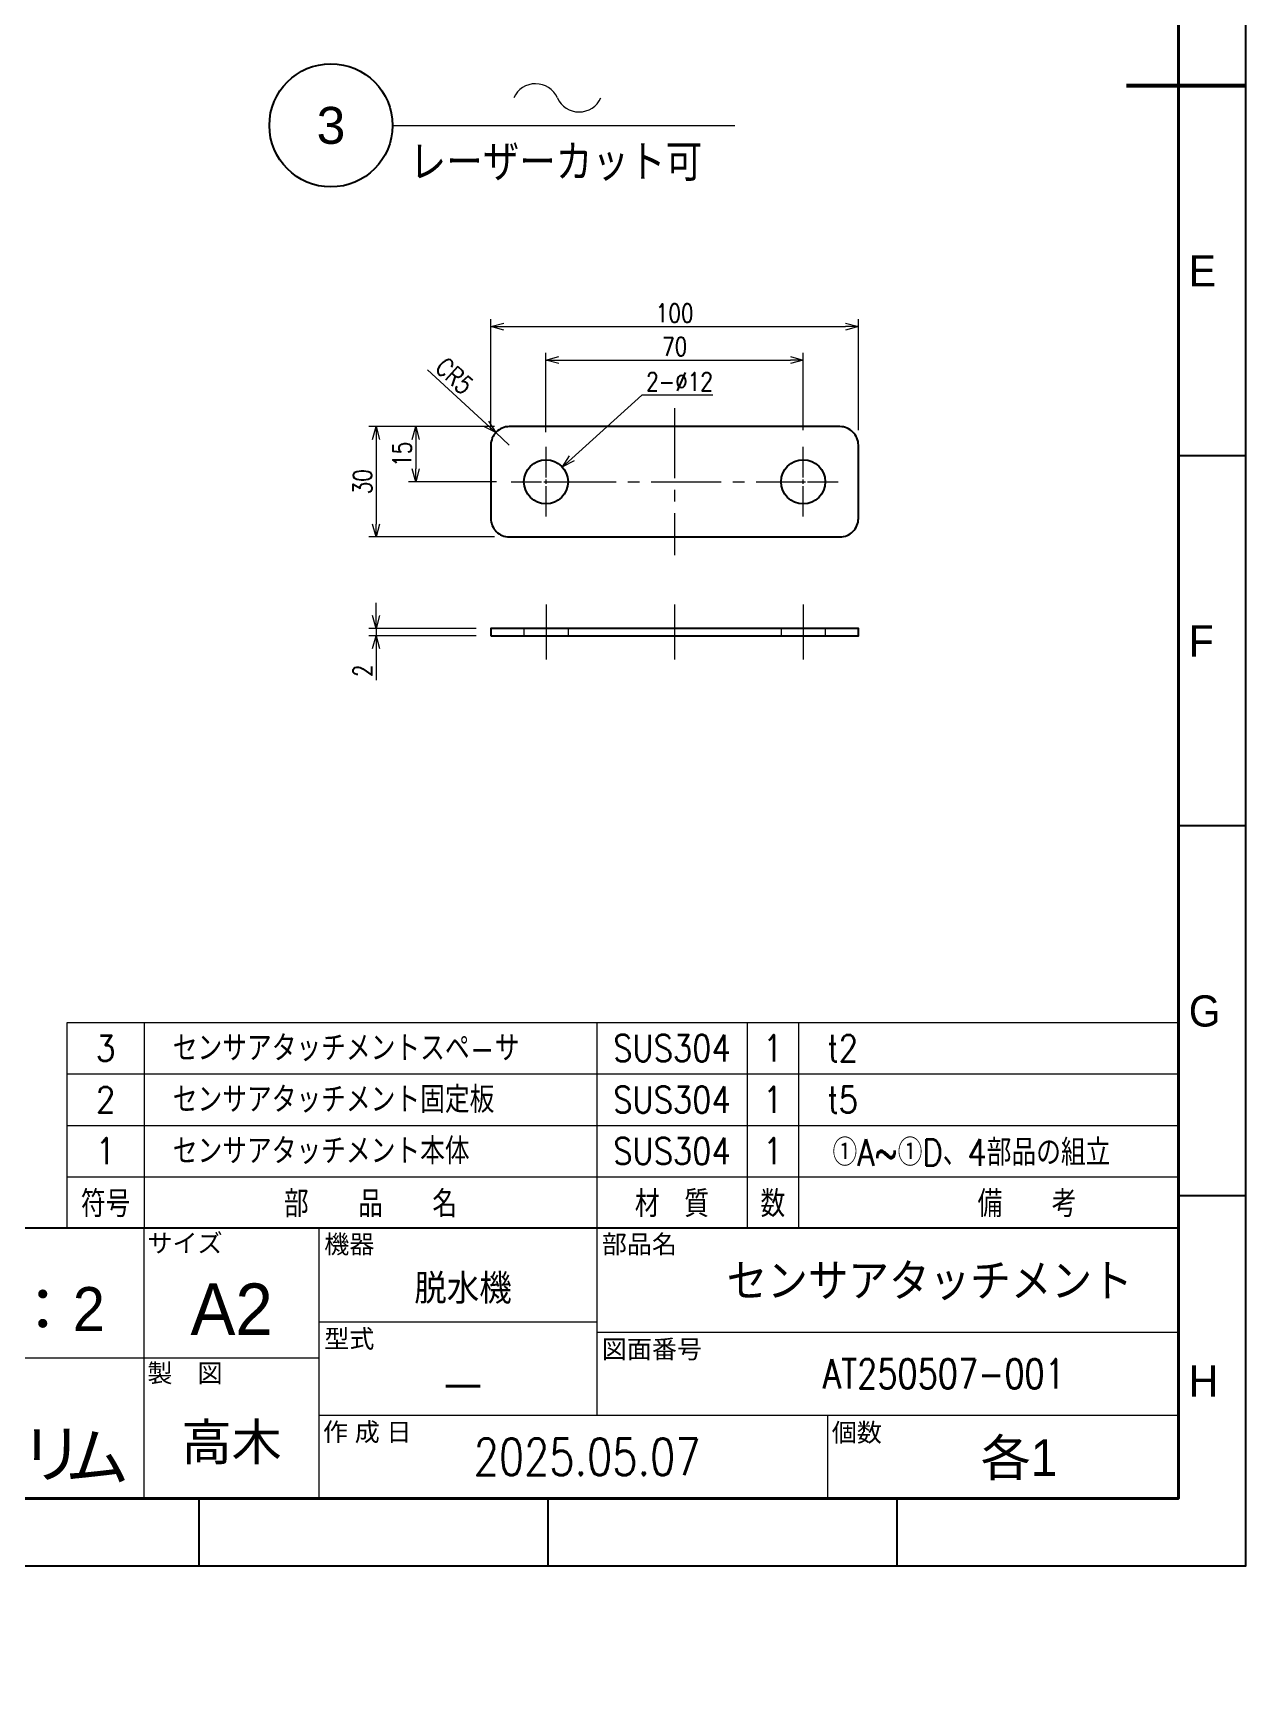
# Model space of a CAD drawing. Header units: millimetres. Extents: x 0 to 3072, y 0 to 1489.
# Drawn here: x 842.6 to 1172.6, y 0 to 449.6 of the extents above; entities that cross this region are included whole.
import ezdxf
from ezdxf import colors
from ezdxf.entities.mleader import LeaderData, LeaderLine
from ezdxf.enums import TextEntityAlignment as Align
from ezdxf.math import Vec2, Vec3

# ---------------------------------------------------------------- set-up
doc = ezdxf.new("R2010")
doc.units = ezdxf.units.MM
doc.linetypes.add('CENTER2', pattern=[28.575, 19.05, -3.175, 3.175, -3.175])
doc.linetypes.add('HIDDEN2', pattern=[4.7625, 3.175, -1.5875])
for name, color, linetype, lineweight in [('01_外形線', 7, 'Continuous', 25), ('02_細線', 5, 'Continuous', 13), ('03_かくれ線', 6, 'HIDDEN2', 13), ('04_中心線', 1, 'CENTER2', 9), ('06_文字', 7, 'Continuous', 13), ('07_寸法線', 3, 'Continuous', 9), ('99_図枠', 7, 'Continuous', 40)]:
    doc.layers.add(name, color=color, linetype=linetype, lineweight=lineweight)
doc.styles.add('KSS_TXT', font='txt.shx', dxfattribs={"bigfont": 'extfont2.shx'})
doc.styles.add('MS_G', font='MS Gothic.ttf')
doc.styles.get("Standard").update_dxf_attribs({"font": 'arial.ttf'})
doc.styles.add('寸法用', font='simplex.shx', dxfattribs={"width": 0.8, "bigfont": '@extfont2.shx'})
doc.styles.add('表題用', font='MS PGothic.ttf')
doc.dimstyles.new('機械製図用', dxfattribs={"dimtxt": 3.5, "dimasz": 3.5, "dimexe": 2, "dimexo": 0, "dimgap": 1.2, "dimtad": 1, "dimdsep": 46, "dimtxsty": '寸法用', "dimblk": 'OPEN30', "dimcen": 0, "dimclrd": 256, "dimclre": 256, "dimclrt": 7, "dimazin": 2, "dimtm": 1e-09, "dimtfac": 0.75, "dimtmove": 0, "dimatfit": 3, "dimldrblk": 'OPEN30', "dimfxl": 1, "dimlwd": -1, "dimlwe": -1, "dimarcsym": 0})
doc.dimstyles.new('機械製図用$3', dxfattribs={"dimtxt": 3.5, "dimasz": 3.5, "dimexe": 2, "dimexo": 0, "dimgap": 1.2, "dimtad": 1, "dimtih": 1, "dimtoh": 1, "dimdsep": 46, "dimtxsty": '寸法用', "dimblk": 'OPEN30', "dimcen": 0, "dimsd1": 1, "dimclrd": 256, "dimclre": 256, "dimclrt": 7, "dimazin": 2, "dimtm": 1e-09, "dimtfac": 0.75, "dimtofl": 0, "dimtmove": 0, "dimatfit": 3, "dimldrblk": 'OPEN30', "dimfxl": 1, "dimlwd": -1, "dimlwe": -1, "dimarcsym": 0})

# ---------------------------------------------------------------- blocks, each defined once
blk = doc.blocks.new('*U33')
at = {"layer": '04_中心線', "color": 0, "linetype": 'CENTER2', "transparency": 16777216}
for p, q in [((0, 1.2), (0, 9.5)), ((-9.5, 0), (-1.2, 0)), ((1.2, 0), (9.5, 0)), ((0, -9.5), (0, -1.2))]:
    blk.add_line(p, q, dxfattribs=at)
at = {"layer": '04_中心線', "color": 0, "linetype": 'Continuous', "transparency": 16777216}
for p, q in [((-0.6, 0), (0.6, 0)), ((0, -0.6), (0, 0.6))]:
    blk.add_line(p, q, dxfattribs=at)
blk = doc.blocks.new('*U34')
at = {"layer": '04_中心線', "color": 0, "linetype": 'CENTER2', "transparency": 16777216}
for p, q in [((0, 1.2), (0, 9.5)), ((-9.5, 0), (-1.2, 0)), ((1.2, 0), (9.5, 0)), ((0, -9.5), (0, -1.2))]:
    blk.add_line(p, q, dxfattribs=at)
at = {"layer": '04_中心線', "color": 0, "linetype": 'Continuous', "transparency": 16777216}
for p, q in [((-0.6, 0), (0.6, 0)), ((0, -0.6), (0, 0.6))]:
    blk.add_line(p, q, dxfattribs=at)
blk = doc.blocks.new('_Open30')
at = {"color": 0, "linetype": 'ByBlock', "lineweight": -2}
for p, q in [((-1, 0.27), (0, 0)), ((0, 0), (-1, -0.27)), ((0, 0), (-1, 0))]:
    blk.add_line(p, q, dxfattribs=at)
blk = doc.blocks.new('*D35')
at = {"layer": '07_寸法線', "transparency": 16777216}
for p, q in [((935.92, 291.03), (935.92, 294.53)), ((963.15, 287.53), (933.92, 287.53)), ((963.15, 285.53), (933.92, 285.53)), ((935.92, 287.53), (935.92, 285.53)), ((935.92, 282.03), (935.92, 273.47))]:
    blk.add_line(p, q, dxfattribs=at)
at = {"layer": 'Defpoints', "color": 0, "transparency": 16777216}
for p in [(935.92, 285.53), (967.15, 287.53), (967.15, 285.53)]:
    blk.add_point(p, dxfattribs=at)
at = {"layer": '07_寸法線', "transparency": 16777216, "xscale": 3.5, "yscale": 3.5, "zscale": 3.5}
for p, rotation in [((935.92, 287.53), 270), ((935.92, 285.53), 90)]:
    blk.add_blockref('_Open30', p, dxfattribs=dict(at, rotation=rotation))
at = {"layer": '07_寸法線', "color": 7, "transparency": 16777216, "insert": (932.22, 276), "char_height": 5, "attachment_point": 5, "rotation": 90, "style": '寸法用'}
blk.add_mtext('2', dxfattribs=at)
blk = doc.blocks.new('*D38')
at = {"layer": '07_寸法線', "transparency": 16777216}
for p, q in [((967.15, 341.44), (967.15, 371.66)), ((970.65, 369.66), (1063.65, 369.66)), ((1067.15, 341.44), (1067.15, 371.66))]:
    blk.add_line(p, q, dxfattribs=at)
at = {"layer": 'Defpoints', "color": 0, "transparency": 16777216}
for p in [(1067.15, 369.66), (967.15, 337.44), (1067.15, 337.44)]:
    blk.add_point(p, dxfattribs=at)
at = {"layer": '07_寸法線', "transparency": 16777216, "xscale": 3.5, "yscale": 3.5, "zscale": 3.5, "rotation": 180}
blk.add_blockref('_Open30', (967.15, 369.66), dxfattribs=at)
at = {"layer": '07_寸法線', "transparency": 16777216, "xscale": 3.5, "yscale": 3.5, "zscale": 3.5}
blk.add_blockref('_Open30', (1067.15, 369.66), dxfattribs=at)
at = {"layer": '07_寸法線', "color": 7, "transparency": 16777216, "insert": (1017.15, 373.36), "char_height": 5, "attachment_point": 5, "style": '寸法用'}
blk.add_mtext('100', dxfattribs=at)
blk = doc.blocks.new('*D39')
at = {"layer": '07_寸法線', "transparency": 16777216}
for p, q in [((968.15, 342.44), (933.92, 342.44)), ((935.92, 338.94), (935.92, 315.94)), ((968.15, 312.44), (933.92, 312.44))]:
    blk.add_line(p, q, dxfattribs=at)
at = {"layer": 'Defpoints', "color": 0, "transparency": 16777216}
for p in [(972.15, 342.44), (935.92, 312.44), (972.15, 312.44)]:
    blk.add_point(p, dxfattribs=at)
at = {"layer": '07_寸法線', "transparency": 16777216, "xscale": 3.5, "yscale": 3.5, "zscale": 3.5}
for p, rotation in [((935.92, 342.44), 90), ((935.92, 312.44), 270)]:
    blk.add_blockref('_Open30', p, dxfattribs=dict(at, rotation=rotation))
at = {"layer": '07_寸法線', "color": 7, "transparency": 16777216, "insert": (932.22, 327.44), "char_height": 5, "attachment_point": 5, "rotation": 90, "style": '寸法用'}
blk.add_mtext('30', dxfattribs=at)
blk = doc.blocks.new('*D40')
at = {"layer": '07_寸法線', "transparency": 16777216}
for p, q in [((982.15, 340.94), (982.15, 362.54)), ((985.65, 360.54), (1048.65, 360.54)), ((1052.15, 341.44), (1052.15, 362.54))]:
    blk.add_line(p, q, dxfattribs=at)
at = {"layer": 'Defpoints', "color": 0, "transparency": 16777216}
for p in [(1052.15, 360.54), (1052.15, 337.44), (982.15, 336.94)]:
    blk.add_point(p, dxfattribs=at)
at = {"layer": '07_寸法線', "transparency": 16777216, "xscale": 3.5, "yscale": 3.5, "zscale": 3.5, "rotation": 180}
blk.add_blockref('_Open30', (982.15, 360.54), dxfattribs=at)
at = {"layer": '07_寸法線', "transparency": 16777216, "xscale": 3.5, "yscale": 3.5, "zscale": 3.5}
blk.add_blockref('_Open30', (1052.15, 360.54), dxfattribs=at)
at = {"layer": '07_寸法線', "color": 7, "transparency": 16777216, "insert": (1017.15, 364.24), "char_height": 5, "attachment_point": 5, "style": '寸法用'}
blk.add_mtext('70', dxfattribs=at)
blk = doc.blocks.new('*D36')
at = {"layer": '07_寸法線', "transparency": 16777216}
for p, q in [((1008.25, 351.02), (989.2, 333.81)), ((1027.54, 351.02), (1008.25, 351.02))]:
    blk.add_line(p, q, dxfattribs=at)
at = {"layer": 'Defpoints', "color": 0, "transparency": 16777216}
for p in [(986.6, 331.46), (977.7, 323.42)]:
    blk.add_point(p, dxfattribs=at)
at = {"layer": '07_寸法線', "transparency": 16777216, "xscale": 3.5, "yscale": 3.5, "zscale": 3.5, "rotation": 222.0933231907383}
blk.add_blockref('_Open30', (986.6, 331.46), dxfattribs=at)
at = {"layer": '07_寸法線', "color": 7, "transparency": 16777216, "insert": (1018.49, 354.72), "char_height": 5, "attachment_point": 5, "style": '寸法用'}
blk.add_mtext('2-∅12', dxfattribs=at)
blk = doc.blocks.new('*D37')
at = {"layer": '07_寸法線', "transparency": 16777216}
for p, q in [((949.92, 357.94), (965.9, 343.2)), ((972.15, 337.44), (968.48, 340.83))]:
    blk.add_line(p, q, dxfattribs=at)
blk.add_arc((972.15, 337.44), 5, 90, 160.237, dxfattribs=at)
at = {"layer": 'Defpoints', "color": 0, "transparency": 16777216}
for p in [(968.48, 340.83), (972.15, 337.44)]:
    blk.add_point(p, dxfattribs=at)
at = {"layer": '07_寸法線', "transparency": 16777216, "xscale": 3.5, "yscale": 3.5, "zscale": 3.5, "rotation": 317.3186607693377}
blk.add_blockref('_Open30', (968.48, 340.83), dxfattribs=at)
at = {"layer": '07_寸法線', "color": 7, "transparency": 16777216, "insert": (957.23, 356.24), "char_height": 5, "attachment_point": 5, "rotation": 317.3187, "style": '寸法用'}
blk.add_mtext('CR5', dxfattribs=at)
blk = doc.blocks.new('*D42')
at = {"layer": '07_寸法線', "transparency": 16777216}
for p, q in [((968.15, 342.44), (944.7, 342.44)), ((946.7, 338.94), (946.7, 330.94)), ((968.65, 327.44), (944.7, 327.44))]:
    blk.add_line(p, q, dxfattribs=at)
at = {"layer": 'Defpoints', "color": 0, "transparency": 16777216}
for p in [(972.15, 342.44), (946.7, 327.44), (972.65, 327.44)]:
    blk.add_point(p, dxfattribs=at)
at = {"layer": '07_寸法線', "transparency": 16777216, "xscale": 3.5, "yscale": 3.5, "zscale": 3.5}
for p, rotation in [((946.7, 342.44), 90), ((946.7, 327.44), 270)]:
    blk.add_blockref('_Open30', p, dxfattribs=dict(at, rotation=rotation))
at = {"layer": '07_寸法線', "color": 7, "transparency": 16777216, "insert": (943, 334.94), "char_height": 5, "attachment_point": 5, "rotation": 90, "style": '寸法用'}
blk.add_mtext('15', dxfattribs=at)
blk = doc.blocks.new('AM_BALLOON1')
at = {"transparency": 16777216}
blk.add_circle((0, 0), 5, dxfattribs=at)
blk.add_attdef('B_NUMBER', text='', height=3, dxfattribs=at).set_placement((0, 0), align=Align.MIDDLE_CENTER)
blk = doc.blocks.new('_OPEN')
at = {"color": 0, "linetype": 'ByBlock'}
for p, q in [((-1, 0.17), (0, 0)), ((0, 0), (-1, -0.17)), ((0, 0), (-1, 0))]:
    blk.add_line(p, q, dxfattribs=at)
blk = doc.blocks.new('p1ba05')
for centre, start, end in [((-2.95, 0.29), 24.2276, 155.5758), ((0, 1.62), 204.2276, 335.5758)]:
    blk.add_arc(centre, 1.62, start, end)

msp = doc.modelspace()

# ---------------------------------------------------------------- linework, layer by layer
at = {"layer": '01_外形線'}
msp.add_lwpolyline([(972.151, 312.442), (1062.151, 312.442, 0.4142136), (1067.151, 317.442), (1067.151, 337.442, 0.4142136), (1062.151, 342.442), (972.151, 342.442, 0.4142136), (967.151, 337.442), (967.151, 317.442, 0.4142136)], format="xyb", close=True, dxfattribs=at)
msp.add_lwpolyline([(967.151, 285.532), (1067.151, 285.532), (1067.151, 287.532), (967.151, 287.532)], close=True, dxfattribs=at)
for centre in [(982.151, 327.442), (1052.151, 327.442)]:
    msp.add_circle(centre, 6, dxfattribs=at)
at = {"layer": '02_細線'}
for p, q in [((851.82, 124.293), (851.82, 180.288)), ((851.82, 180.288), (1154.232, 180.288)), ((872.818, 180.288), (872.818, 124.293)), ((995.986, 180.288), (995.986, 124.293)), ((1036.87, 180.288), (1036.87, 124.293)), ((1050.869, 180.288), (1050.869, 124.293)), ((851.82, 166.289), (1154.232, 166.289)), ((851.82, 152.291), (1154.232, 152.291)), ((851.82, 138.292), (1154.232, 138.292))]:
    msp.add_line(p, q, dxfattribs=at)
at = {"layer": '03_かくれ線'}
for p, q in [((976.151, 287.532), (976.151, 285.532)), ((988.151, 287.532), (988.151, 285.532)), ((1046.151, 287.532), (1046.151, 285.532)), ((1058.151, 287.532), (1058.151, 285.532))]:
    msp.add_line(p, q, dxfattribs=at)
at = {"layer": '04_中心線'}
for p, q in [((1017.151, 347.442), (1017.151, 307.442)), ((982.151, 327.442), (1052.151, 327.442)), ((982.151, 294.032), (982.151, 279.032)), ((1017.151, 294.032), (1017.151, 279.032)), ((1052.151, 294.032), (1052.151, 279.032))]:
    msp.add_line(p, q, dxfattribs=at)
at = {"layer": '07_寸法線'}
msp.add_line((940.402, 424.414), (1033.513, 424.414), dxfattribs=at)
at = {"layer": '99_図枠', "lineweight": 53}
msp.add_line((1172.618, 435.186), (1140.089, 435.186), dxfattribs=at)
at = {"layer": '99_図枠', "lineweight": 25}
for p, q in [((1172.618, 334.481), (1154.232, 334.481)), ((1172.618, 233.775), (1154.232, 233.775)), ((1172.618, 133.07), (1154.232, 133.07)), ((887.795, 32.365), (887.795, 50.751)), ((887.795, 32.447), (887.795, 50.751)), ((982.736, 32.447), (982.736, 50.751)), ((1077.677, 32.447), (1077.677, 50.751))]:
    msp.add_line(p, q, dxfattribs=at)
at = {"layer": '99_図枠', "lineweight": 13}
for p, q in [((872.789, 50.751), (872.789, 124.293)), ((920.446, 50.751), (920.446, 124.293)), ((995.97, 124.293), (995.97, 73.379)), ((920.446, 98.836), (995.97, 98.836)), ((995.97, 96.008), (1154.232, 96.008)), ((920.446, 88.936), (758.232, 88.936)), ((920.446, 73.379), (1154.232, 73.379)), ((1058.718, 73.379), (1058.718, 50.751))]:
    msp.add_line(p, q, dxfattribs=at)
at = {"layer": '99_図枠'}
msp.add_lwpolyline([(88.426, 50.751), (1154.232, 50.751), (1154.232, 819.621), (88.426, 819.621)], close=True, dxfattribs=at)
at = {"layer": '99_図枠', "lineweight": 25}
msp.add_lwpolyline([(758.232, 50.751), (1154.232, 50.751), (1154.232, 124.293), (758.232, 124.293)], close=True, dxfattribs=at)
at = {"layer": 'Defpoints'}
msp.add_lwpolyline([(33.326, 32.447), (1172.618, 32.447), (1172.618, 838.007), (33.326, 838.007)], close=True, dxfattribs=at)

# ---------------------------------------------------------------- block references
at = {"layer": '04_中心線', "linetype": 'CENTER2'}
for name, p in [('*U33', (982.151, 327.442)), ('*U34', (1052.151, 327.442))]:
    msp.add_blockref(name, p, dxfattribs=at)
at = {"layer": '07_寸法線', "xscale": 4.019756363636361, "yscale": 4.019756363636361, "zscale": 4.019756363636361}
msp.add_blockref('p1ba05', (991.175, 428.079), dxfattribs=at)

# ---------------------------------------------------------------- texts
for tag, height, style, width, p in [('3', 6.999, '寸法用', 0.9, (862.319, 173.288)), ('SUS304', 7.2, 'KSS_TXT', 0.85, (1016.428, 173.288)), ('1', 7.2, 'KSS_TXT', 0.85, (1043.87, 173.288)), ('t2', 7.2, 'KSS_TXT', 0.85, (1062.866, 173.288)), ('2', 6.999, '寸法用', 0.9, (862.319, 159.29)), ('SUS304', 7.2, 'KSS_TXT', 0.85, (1016.428, 159.29)), ('1', 7.2, 'KSS_TXT', 0.85, (1043.87, 159.29)), ('t5', 7.2, 'KSS_TXT', 0.85, (1062.866, 159.29)), ('1', 7.2, '寸法用', 0.9, (862.319, 145.291)), ('SUS304', 7.2, 'KSS_TXT', 0.85, (1016.428, 145.291)), ('1', 7.2, 'KSS_TXT', 0.85, (1043.87, 145.291)), ('①A~①D、4部品の組立', 7.2, 'KSS_TXT', 0.85, (1097.921, 145.291)), ('符号', 7.2, 'KSS_TXT', 0.85, (862.319, 131.293)), ('部\u3000\u3000品\u3000\u3000名', 7.2, 'KSS_TXT', 0.85, (934.402, 131.293)), ('材\u3000質', 7.2, 'KSS_TXT', 0.85, (1016.428, 131.293)), ('数', 7.2, 'KSS_TXT', 0.85, (1043.87, 131.293)), ('備\u3000\u3000考', 7.2, 'KSS_TXT', 0.85, (1113.049, 131.293)), ('脱水機', 7.2, '表題用', 0.9, (959.57, 108.245)), ('センサアタッチメント', 9, '表題用', 0.9, (1086.547, 110.151)), ('AT250507-001', 8, '寸法用', 0.8, (1090.415, 84.693)), ('―', 8, 'KSS_TXT', 0.9, (959.554, 82.358)), ('2025.05.07', 10, '寸法用', 0.8, (993.332, 62.065))]:
    msp.add_attdef(tag, text='', height=height, dxfattribs=dict(style=style, width=width)).set_placement(p, align=Align.MIDDLE)
at = {"style": 'KSS_TXT', "width": 0.85}
for tag, p in [('センサアタッチメントスペ-サ', (880.586, 173.288)), ('センサアタッチメント固定板', (880.586, 159.29)), ('センサアタッチメント本体', (880.586, 145.291))]:
    msp.add_attdef(tag, text='', height=7.2, dxfattribs=at).set_placement(p, align=Align.MIDDLE_LEFT)
at = {"style": '表題用'}
for tag, height, p in [('1：2', 12, (845.211, 102.372)), ('高木', 10, (896.618, 66.308)), ('各1', 10, (1110.882, 62.065))]:
    msp.add_attdef(tag, text='', height=height, dxfattribs=at).set_placement(p, align=Align.MIDDLE)
at = {"layer": '06_文字', "color": 3, "style": 'KSS_TXT', "width": 0.9}
msp.add_text('レーザーカット可', height=10.05, dxfattribs=at).set_placement((945.031, 409.278))
at = {"layer": '99_図枠', "lineweight": 13, "style": '表題用'}
for s, p in [('E', (1157.061, 384.833)), ('F', (1157.061, 284.128)), ('G', (1157.061, 183.423)), ('H', (1157.061, 82.717))]:
    msp.add_text(s, height=8.486, dxfattribs=at).set_placement(p, align=Align.MIDDLE_LEFT)
at = {"layer": '99_図枠', "style": '表題用'}
for s, p in [('サイズ', (873.686, 120.238)), ('機器', (921.806, 119.948)), ('部品名', (997.329, 119.948)), ('型式', (921.806, 94.24)), ('図面番号', (997.329, 91.412)), ('製\u3000図', (873.686, 84.881)), ('作 成 日', (921.46, 68.843)), ('個数', (1059.905, 68.705))]:
    msp.add_text(s, height=5, dxfattribs=at).set_placement(p, align=Align.MIDDLE_LEFT)
msp.add_text('A2', height=14, dxfattribs=at).set_placement((896.618, 102.372), align=Align.MIDDLE)
at = {"layer": '99_図枠', "lineweight": 5, "style": 'MS_G'}
for s, p in [('リ', (847.696, 62.907)), ('ム', (860.002, 62.101))]:
    msp.add_text(s, height=12.769, dxfattribs=at).set_placement(p, align=Align.MIDDLE_CENTER)

# ---------------------------------------------------------------- dimensions: what is measured, and where the dimension line sits
at = {"layer": '07_寸法線'}
for base, p1, p2, picture, middle in [((1067.151, 369.66), (967.151, 337.442), (1067.151, 337.442), '*D38', (1017.151, 373.36)), ((1052.151, 360.539), (982.151, 336.942), (1052.151, 337.442), '*D40', (1017.151, 364.239))]:
    dim = msp.add_linear_dim(base=base, p1=p1, p2=p2, dimstyle='機械製図用', override={"dimtxt": 5, "dimexo": 4}, dxfattribs=at)
    dim.commit()
    dim.dimension.update_dxf_attribs({"geometry": picture, "text_midpoint": middle})
dim = msp.add_radius_dim(center=(972.151, 337.442), mpoint=(968.475, 340.831), text='C<>', dimstyle='機械製図用', override={"dimtxt": 5}, dxfattribs=at)
dim.commit()
dim.dimension.update_dxf_attribs({"geometry": '*D37', "text_midpoint": (954.72, 353.516), "dimtype": 164})
dim = msp.add_diameter_dim_2p(p1=(977.699, 323.42), p2=(986.603, 331.464), text='2-<>', dimstyle='機械製図用$3', override={"dimtxt": 5}, dxfattribs=at)
dim.commit()
dim.dimension.update_dxf_attribs({"geometry": '*D36', "text_midpoint": (1018.494, 351.016), "dimtype": 163})
for base, p1, p2, picture, middle in [((935.917, 312.442), (972.151, 342.442), (972.151, 312.442), '*D39', (932.217, 327.442)), ((946.705, 327.442), (972.151, 342.442), (972.651, 327.442), '*D42', (943.005, 334.942)), ((935.917, 285.532), (967.151, 287.532), (967.151, 285.532), '*D35', (932.217, 275.999))]:
    dim = msp.add_linear_dim(base=base, p1=p1, p2=p2, angle=90, dimstyle='機械製図用', override={"dimtxt": 5, "dimexo": 4}, dxfattribs=at)
    dim.commit()
    dim.dimension.update_dxf_attribs({"geometry": picture, "text_midpoint": middle})

# ---------------------------------------------------------------- leaders
ml = msp.add_multileader_block('Standard', dxfattribs=at)
ml.set_content('AM_BALLOON1', color=256, scale=2.244364)
ml.set_attribute('B_NUMBER', '１D', width=0)
ml.set_leader_properties(color=256, linetype='ByLayer', lineweight=-1)
ml.set_arrow_properties(name='OPEN')
ml.build(insert=Vec2(0, 0))
ml.multileader.update_dxf_attribs({"leader_type": 0, "has_dogleg": 0, "text_right_attachment_type": 6, "dogleg_length": 0, "arrow_head_size": 1.122, "scale": 2.5, "block_connection_type": 1})
ctx = ml.context
ctx.base_point, ctx.scale, ctx.char_height, ctx.arrow_head_size, ctx.landing_gap_size, ctx.plane_origin = Vec3(1052.173, 793.294), 2.5, 2.244, 1.122, 1.122, Vec3(1052.173, 793.294)
ctx.right_attachment, ctx.attachment_type = 6, 1
notes = []
notes.append((ctx, [(0, (0, 0, 0), (0, 0), (1, 0), 1, [])]))
ctx.block.insert = Vec3(1052.173, 793.294)
ml = msp.add_multileader_block('Standard', dxfattribs=at)
ml.set_content('AM_BALLOON1', color=256, scale=3.349797)
ml.set_attribute('B_NUMBER', '3', width=0)
ml.set_leader_properties(color=256, linetype='ByLayer', lineweight=-1)
ml.set_arrow_properties(name='OPEN')
ml.build(insert=Vec2(0, 0))
ml.multileader.update_dxf_attribs({"leader_type": 0, "has_dogleg": 0, "text_right_attachment_type": 6, "dogleg_length": 0, "arrow_head_size": 1.675, "scale": 2.5, "block_connection_type": 1})
ctx = ml.context
ctx.base_point, ctx.scale, ctx.char_height, ctx.arrow_head_size, ctx.landing_gap_size, ctx.plane_origin = Vec3(923.634, 424.428), 2.5, 3.35, 1.675, 1.675, Vec3(923.634, 424.428)
ctx.right_attachment, ctx.attachment_type = 6, 1
notes.append((ctx, [(0, (0, 0, 0), (0, 0), (1, 0), 1, [])]))
ctx.block.insert = Vec3(923.634, 424.428)
for ctx, leaders in notes:
    for number, flags, end, landing, length, lines in leaders:
        leader = LeaderData()
        leader.index, (leader.has_last_leader_line, leader.has_dogleg_vector, leader.attachment_direction) = number, flags
        leader.last_leader_point, leader.dogleg_vector, leader.dogleg_length = Vec3(end), Vec3(landing), length
        for number, points, colour, breaks in lines:
            line = LeaderLine()
            line.index, line.vertices, line.color, line.breaks = number, Vec3.list(points), colors.encode_raw_color(colour), breaks
            leader.lines.append(line)
        ctx.leaders.append(leader)

doc.saveas('drawing.dxf')
